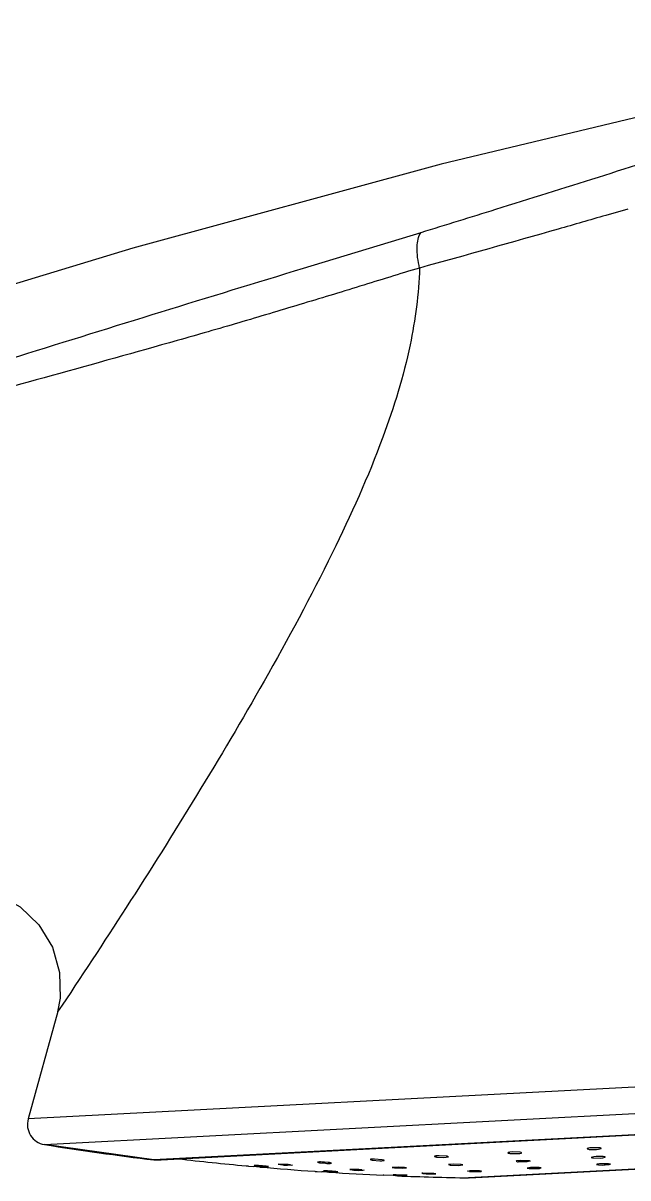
# Model space of a CAD drawing. Header units: millimetres. Extents: x 120 to 1856, y -818 to 764.
# Drawn here: x 1534.4 to 1564.5, y 706.7 to 764.2 of the extents above; entities that cross this region are included whole.
import ezdxf

# ---------------------------------------------------------------- set-up
doc = ezdxf.new("R2010")
doc.units = ezdxf.units.MM
doc.header["$LTSCALE"] = 0.1

msp = doc.modelspace()

# ---------------------------------------------------------------- linework, layer by layer
at = {"color": 7, "linetype": 'Continuous'}
for p, q in [((1564.4784, 754.9266), (1563.3823, 754.6096)), ((1548.3266, 751.9788), (1554.1793, 753.7603)), ((1536.0902, 714.9529), (1534.625, 709.5971)), ((1598.9065, 712.9659), (1534.625, 709.5971)), ((1535.4257, 708.3252), (1598.243, 711.6173)), ((1592.9047, 710.2826), (1540.8744, 707.5558)), ((1540.9266, 707.554), (1592.8529, 710.2754)), ((1540.8744, 707.5558), (1535.4257, 708.3252)), ((1562.5847, 708.157), (1562.4581, 708.1239)), ((1562.6967, 708.168), (1562.5847, 708.157)), ((1563.0514, 708.1643), (1562.6967, 708.168)), ((1563.0942, 708.158), (1563.0514, 708.1643)), ((1563.1462, 708.1419), (1563.0942, 708.158)), ((1563.1534, 708.1324), (1563.1462, 708.1419)), ((1540.9266, 707.554), (1540.8744, 707.5558)), ((1551.6483, 707.5746), (1551.7525, 707.5448)), ((1552.2468, 707.5707), (1551.8647, 707.5967)), ((1552.351, 707.5409), (1552.2468, 707.5707)), ((1554.8461, 707.7346), (1554.9065, 707.7101)), ((1554.9065, 707.7101), (1554.9342, 707.7051)), ((1554.9497, 707.7028), (1555.309, 707.6831)), ((1555.4447, 707.7478), (1555.0854, 707.7675)), ((1555.309, 707.6831), (1555.5445, 707.71)), ((1555.4877, 707.7406), (1555.4447, 707.7478)), ((1555.5481, 707.716), (1555.4877, 707.7406)), ((1577.4091, 707.7558), (1556.5492, 706.6626)), ((1556.584, 706.6632), (1577.3744, 707.7528)), ((1558.5208, 707.9349), (1558.4946, 707.9172)), ((1558.4946, 707.9172), (1558.5222, 707.8996)), ((1558.5964, 707.9496), (1558.5208, 707.9349)), ((1558.5222, 707.8996), (1558.5676, 707.8893)), ((1558.7099, 707.9593), (1558.5964, 707.9496)), ((1558.5974, 707.8847), (1558.9803, 707.8737)), ((1559.0931, 707.9483), (1558.7099, 707.9593)), ((1558.9803, 707.8737), (1559.0938, 707.8834)), ((1559.0938, 707.8834), (1559.1694, 707.8981)), ((1559.1681, 707.9334), (1559.1228, 707.9437)), ((1559.1957, 707.9158), (1559.1681, 707.9334)), ((1559.1694, 707.8981), (1559.1957, 707.9158)), ((1562.4534, 708.1155), (1562.4606, 708.106)), ((1562.4606, 708.106), (1562.5128, 708.0899)), ((1562.5128, 708.0899), (1562.5556, 708.0836)), ((1562.5556, 708.0836), (1562.9101, 708.08)), ((1562.6534, 707.6807), (1562.6627, 707.6718)), ((1562.7803, 707.7153), (1562.6569, 707.6867)), ((1562.6627, 707.6718), (1562.7147, 707.6594)), ((1562.7147, 707.6594), (1562.756, 707.6547)), ((1562.756, 707.6547), (1563.1145, 707.654)), ((1562.8925, 707.7254), (1562.7803, 707.7153)), ((1563.251, 707.7246), (1562.8925, 707.7254)), ((1562.9101, 708.08), (1563.0221, 708.091)), ((1563.0221, 708.091), (1563.1487, 708.1241)), ((1563.1145, 707.654), (1563.2267, 707.664)), ((1563.2267, 707.664), (1563.35, 707.6927)), ((1563.2923, 707.7199), (1563.251, 707.7246)), ((1563.3442, 707.7075), (1563.2923, 707.7199)), ((1563.3534, 707.6986), (1563.3442, 707.7075)), ((1545.4673, 707.2653), (1545.4987, 707.2625)), ((1545.4939, 707.2629), (1545.548, 707.2581)), ((1545.4987, 707.2625), (1545.5494, 707.2579)), ((1545.5494, 707.2579), (1545.5811, 707.2551)), ((1545.5811, 707.2551), (1545.8195, 707.2338)), ((1545.9936, 707.2183), (1545.8195, 707.2338)), ((1546.0889, 707.2758), (1545.8727, 707.2856)), ((1545.8727, 707.2856), (1545.9786, 707.2695)), ((1545.9786, 707.2695), (1546.1566, 707.2515)), ((1546.066, 707.2119), (1545.9936, 707.2183)), ((1546.1434, 707.205), (1546.066, 707.2119)), ((1546.1716, 707.2024), (1546.148, 707.2046)), ((1546.4711, 707.2407), (1546.293, 707.2587)), ((1546.4055, 707.2312), (1546.5769, 707.2247)), ((1546.5769, 707.2247), (1546.4711, 707.2407)), ((1547.4411, 707.3357), (1547.0738, 707.3457)), ((1547.0738, 707.3457), (1547.1794, 707.3238)), ((1547.1794, 707.3238), (1547.2919, 707.311)), ((1547.7202, 707.2845), (1547.5314, 707.2916)), ((1547.6721, 707.3122), (1547.5595, 707.325)), ((1547.6721, 707.3122), (1547.7776, 707.2904)), ((1547.7776, 707.2904), (1547.7202, 707.2845)), ((1548.8865, 706.9915), (1548.913, 706.9898)), ((1548.9107, 706.9899), (1548.9686, 706.9861)), ((1548.9686, 706.9861), (1549.0002, 706.984)), ((1549.0002, 706.984), (1549.2382, 706.9682)), ((1549.024, 707.4432), (1549.1291, 707.4168)), ((1549.1815, 707.41), (1549.4295, 707.3895)), ((1549.5292, 707.0095), (1549.3303, 707.0137)), ((1549.3303, 707.0137), (1549.4354, 707.0005)), ((1549.5535, 707.4323), (1549.3655, 707.4484)), ((1549.4354, 707.0005), (1549.6042, 706.9874)), ((1549.5508, 707.3848), (1549.6488, 707.3849)), ((1549.7274, 707.3972), (1549.6224, 707.4236)), ((1549.6488, 707.3849), (1549.7274, 707.3972)), ((1549.9288, 706.9824), (1549.7598, 706.9956)), ((1550.0336, 706.9693), (1549.9288, 706.9824)), ((1551.0073, 707.0772), (1550.6401, 707.0793)), ((1550.6401, 707.0793), (1550.745, 707.0608)), ((1550.745, 707.0608), (1550.8399, 707.0522)), ((1551.2795, 707.034), (1551.0823, 707.0378)), ((1551.2384, 707.0594), (1551.1433, 707.068)), ((1551.2384, 707.0594), (1551.3431, 707.0409)), ((1551.3431, 707.0409), (1551.2795, 707.034)), ((1551.7525, 707.5448), (1552.1347, 707.5188)), ((1553.069, 707.1977), (1552.7498, 707.1849)), ((1552.7498, 707.1849), (1552.8541, 707.1623)), ((1552.8541, 707.1623), (1552.8836, 707.1593)), ((1552.8831, 707.1592), (1553.2595, 707.1411)), ((1553.3189, 707.1821), (1553.069, 707.1977)), ((1553.2595, 707.1411), (1553.4522, 707.1564)), ((1553.348, 707.179), (1553.3184, 707.182)), ((1553.4522, 707.1564), (1553.348, 707.179)), ((1555.782, 707.3508), (1555.5534, 707.3252)), ((1555.5534, 707.3252), (1555.631, 707.3033)), ((1555.631, 707.3033), (1555.6578, 707.3001)), ((1555.6572, 707.3), (1556.0267, 707.2844)), ((1556.1516, 707.3352), (1555.782, 707.3508)), ((1556.0267, 707.2844), (1556.2541, 707.3073)), ((1556.1776, 707.3319), (1556.151, 707.3351)), ((1556.2552, 707.31), (1556.1776, 707.3319)), ((1556.4934, 707.0063), (1556.5952, 707.0214)), ((1556.5314, 706.995), (1556.4934, 707.0063)), ((1556.597, 706.9879), (1556.5314, 706.995)), ((1557.0913, 707.0138), (1556.5952, 707.0214)), ((1556.597, 706.9879), (1556.7114, 706.981)), ((1556.9798, 706.9769), (1557.093, 706.9803)), ((1557.1949, 706.9955), (1557.0913, 707.0138)), ((1557.093, 706.9803), (1557.1686, 706.9868)), ((1557.1686, 706.9868), (1557.1949, 706.9955)), ((1558.927, 707.5047), (1558.9108, 707.4933)), ((1558.9108, 707.4933), (1558.9464, 707.477)), ((1559.1181, 707.5277), (1558.9319, 707.5063)), ((1558.9464, 707.477), (1558.9879, 707.47)), ((1559.3541, 707.4574), (1559.0139, 707.4669)), ((1559.5088, 707.5201), (1559.1181, 707.5277)), ((1559.464, 707.463), (1559.3541, 707.4574)), ((1559.6311, 707.1806), (1559.4572, 707.1546)), ((1559.4572, 707.1546), (1559.5605, 707.1346)), ((1559.6117, 707.4938), (1559.464, 707.463)), ((1559.5762, 707.51), (1559.5347, 707.517)), ((1559.5605, 707.1346), (1559.6538, 707.1295)), ((1559.5762, 707.51), (1559.6117, 707.4938)), ((1560.0549, 707.1778), (1559.6311, 707.1806)), ((1559.9841, 707.1318), (1560.0805, 707.1391)), ((1560.158, 707.1577), (1560.0549, 707.1778)), ((1560.0805, 707.1391), (1560.158, 707.1577)), ((1562.9088, 707.3274), (1563.0117, 707.3074)), ((1563.0117, 707.3074), (1563.2297, 707.304)), ((1563.506, 707.3667), (1563.1665, 707.3659)), ((1563.351, 707.3083), (1563.5459, 707.3263)), ((1563.6087, 707.3467), (1563.506, 707.3667)), ((1563.5459, 707.3263), (1563.6087, 707.3467)), ((1549.327, 706.9623), (1549.2382, 706.9682)), ((1549.4851, 706.9519), (1549.327, 706.9623)), ((1549.5662, 706.9465), (1549.4851, 706.9519)), ((1549.5899, 706.9449), (1549.5662, 706.9465)), ((1549.8559, 706.9725), (1550.0336, 706.9693)), ((1552.3282, 706.7953), (1552.3016, 706.7964)), ((1552.7859, 706.7754), (1552.3282, 706.7953)), ((1552.9001, 706.7705), (1552.7859, 706.7754)), ((1552.801, 706.8226), (1552.7892, 706.8208)), ((1552.7892, 706.8208), (1552.8227, 706.8158)), ((1552.8521, 706.8233), (1552.801, 706.8226)), ((1552.8227, 706.8158), (1552.8935, 706.8105)), ((1552.9378, 706.822), (1552.8521, 706.8233)), ((1552.8935, 706.8105), (1553.2329, 706.7947)), ((1552.9566, 706.768), (1552.9001, 706.7705)), ((1553.3875, 706.803), (1552.9378, 706.822)), ((1552.9921, 706.7665), (1552.9566, 706.768)), ((1553.0041, 706.766), (1552.9921, 706.7665)), ((1553.343, 706.7916), (1553.4287, 706.7902)), ((1553.4583, 706.7977), (1553.3875, 706.803)), ((1553.4287, 706.7902), (1553.4798, 706.7909)), ((1553.4916, 706.7927), (1553.4583, 706.7977)), ((1553.4798, 706.7909), (1553.4916, 706.7927)), ((1554.2656, 706.8994), (1554.219, 706.8924)), ((1554.219, 706.8924), (1554.2623, 706.8831)), ((1554.2623, 706.8831), (1554.3232, 706.8773)), ((1554.8171, 706.886), (1554.2656, 706.8994)), ((1554.3232, 706.8773), (1554.4291, 706.8707)), ((1554.68, 706.8624), (1554.792, 706.8619)), ((1554.9211, 706.8709), (1554.8171, 706.886)), ((1554.8213, 706.8623), (1554.8745, 706.864)), ((1554.8745, 706.864), (1554.9211, 706.8709)), ((1556.584, 706.6632), (1556.5492, 706.6626))]:
    msp.add_line(p, q, dxfattribs=at)
for points in [[(1586.6115, 764.1871), (1570.9271, 760.9323), (1555.1808, 757.1546), (1539.8361, 752.9704)], [(1539.8361, 752.9704), (1513.968, 745.1256), (1423.692, 717.5255)], [(1529.6089, 720.8828), (1530.5104, 721.1022), (1531.8131, 721.1219), (1533.0787, 720.8036), (1534.2252, 720.1639), (1535.1481, 719.2701), (1535.822, 718.1493), (1536.181, 716.9004), (1536.2078, 715.6173), (1536.0866, 714.9386)]]:
    msp.add_lwpolyline(points, dxfattribs=at)
for centre, radius, start, end in [((1073.133, 2314.2676), 1632.9696, 287.1325888, 287.2692084), ((1535.5837, 709.3127), 1, 163.476201, 260.912861), ((1559.1478, 856.6401), 150.2, 260.912861, 263.012049), ((1559.1478, 856.6401), 150, 263.470867, 264.76718), ((1555.092, 708.6918), 0.9992, 260.911738, 261.810577), ((1558.7015, 708.6708), 0.7929, 260.27565, 262.454172), ((1558.989, 707.1641), 0.791, 80.263503, 82.438294), ((1545.1702, 695.085), 12.2254, 84.730428, 85.690527), ((1547.3247, 719.9551), 12.7571, 264.746495, 265.327538), ((1559.1478, 856.6401), 150, 265.037253, 266.077402), ((1547.1368, 717.6042), 10.3988, 265.303874, 265.96722), ((1547.8983, 713.3514), 6.0708, 264.266886, 265.404338), ((1547.9203, 713.5773), 6.2977, 265.369445, 266.459503), ((1546.9528, 701.2826), 6.0729, 84.266447, 85.387685), ((1549.4292, 709.5325), 2.1368, 261.928292, 263.344228), ((1549.6321, 711.0906), 3.7067, 266.86763, 268.744445), ((1548.8915, 694.5181), 12.5076, 86.01918, 87.077589), ((1549.2428, 704.6495), 2.8, 83.292311, 83.629651), ((1549.3222, 705.3079), 2.1369, 81.923048, 83.343887), ((1550.5114, 720.0881), 13.132, 266.03882, 266.718509), ((1550.377, 717.6955), 10.7357, 266.703591, 267.217955), ((1551.3175, 713.1236), 6.0902, 265.502185, 266.634781), ((1551.3571, 713.7243), 6.6922, 266.598586, 267.646475), ((1550.6599, 700.918), 6.169, 85.505526, 86.771797), ((1556.9184, 711.7307), 4.7542, 267.504153, 270.740041), ((1558.9668, 707.3872), 0.1241, 106.315708, 108.703741), ((1559.1183, 708.4561), 0.9946, 262.466949, 263.974318), ((1559.4045, 706.5336), 0.992, 82.457367, 83.962003), ((1559.7843, 710.7843), 3.6571, 267.955143, 269.672811), ((1559.7907, 711.2851), 4.158, 269.624184, 271.196572), ((1559.8096, 710.5256), 3.3982, 271.145395, 272.943097), ((1563.1591, 710.9889), 3.6856, 271.09655, 272.983414), ((1559.1478, 856.6401), 150, 266.346664, 267.384033), ((1559.1478, 856.6401), 150, 267.652636, 269.007363), ((1553.5735, 716.8195), 10.0306, 268.054017, 268.682975), ((1554.7843, 713.841), 6.9794, 267.082613, 269.143725), ((1554.7684, 709.7987), 2.9369, 270.460256, 271.032848)]:
    msp.add_arc(centre, radius, start, end, dxfattribs=at)
for points, knots in [([(1557.8992, 754.9115), (1561.3086, 755.9729), (1566.3495, 757.5746), (1572.8731, 759.6736), (1577.2573, 761.1009), (1580.9719, 762.3173), (1583.8034, 763.2591), (1585.5875, 763.8401), (1586.4, 764.1229), (1586.6115, 764.1871)], [0, 0, 0, 0, 0.3550221, 0.5258682, 0.6813509, 0.8134375, 0.9144931, 0.9780257, 1, 1, 1, 1]), ([(1563.3823, 754.6095), (1562.5901, 754.3808), (1559.5025, 753.4924), (1556.4108, 752.6184), (1554.1077, 751.9865)], [0, 0, 0, 0, 0.2566633, 1, 1, 1, 1]), ([(1554.1078, 751.9873), (1554.0231, 752.3312), (1553.9403, 752.9209), (1554.0322, 753.5608), (1554.1794, 753.7598)], [0, 0, 0, 0, 0.5885485, 1, 1, 1, 1]), ([(1529.3389, 746.094), (1530.9433, 746.5963), (1537.2667, 748.5759), (1543.5954, 750.5386), (1548.3261, 751.9778)], [0, 0, 0, 0, 0.2537227, 1, 1, 1, 1]), ([(1554.1077, 751.9873), (1553.1131, 751.6981), (1551.1329, 751.064), (1548.1307, 750.1675), (1545.1045, 749.2473), (1540.9928, 748.071), (1535.7831, 746.6215), (1531.5975, 745.4661), (1529.4917, 744.882)], [0, 0, 0, 0, 0.1212671, 0.2434158, 0.3668532, 0.4916009, 0.7441391, 1, 1, 1, 1]), ([(1554.1076, 751.9865), (1554.0663, 750.6997), (1553.6849, 747.8211), (1552.2034, 743.0461), (1549.6954, 737.4677), (1545.459, 729.6258), (1540.7845, 722.0686), (1537.2419, 716.6548), (1536.0866, 714.9386)], [0, 0, 0, 0, 0.0928673, 0.2081452, 0.3594216, 0.5333273, 0.85077, 1, 1, 1, 1]), ([(1563.1487, 708.1241), (1563.1501, 708.1253), (1563.1525, 708.1278), (1563.1535, 708.1311), (1563.1534, 708.1326)], [0, 0, 0, 0, 0.5623748, 1, 1, 1, 1]), ([(1551.8647, 707.5967), (1551.8351, 707.5969), (1551.7836, 707.5966), (1551.7124, 707.5926), (1551.676, 707.5876), (1551.648, 707.5804), (1551.6483, 707.5746)], [0, 0, 0, 0, 0.4031427, 0.7187528, 0.9206577, 1, 1, 1, 1]), ([(1555.0854, 707.7675), (1555.0529, 707.7671), (1554.9958, 707.7656), (1554.9177, 707.7586), (1554.876, 707.7519), (1554.8458, 707.7414), (1554.8461, 707.7346)], [0, 0, 0, 0, 0.3975901, 0.7127745, 0.9166039, 1, 1, 1, 1]), ([(1555.5445, 707.71), (1555.5456, 707.7108), (1555.5474, 707.7125), (1555.5481, 707.715), (1555.5481, 707.716)], [0, 0, 0, 0, 0.5626758, 1, 1, 1, 1]), ([(1562.4581, 708.1239), (1562.4567, 708.1226), (1562.4543, 708.1202), (1562.4533, 708.1168), (1562.4534, 708.1154)], [0, 0, 0, 0, 0.5626152, 1, 1, 1, 1]), ([(1562.6569, 707.6867), (1562.6559, 707.6858), (1562.6541, 707.6841), (1562.6534, 707.6817), (1562.6534, 707.6806)], [0, 0, 0, 0, 0.5655453, 1, 1, 1, 1]), ([(1563.35, 707.6927), (1563.351, 707.6936), (1563.3527, 707.6953), (1563.3534, 707.6977), (1563.3534, 707.6987)], [0, 0, 0, 0, 0.5650895, 1, 1, 1, 1]), ([(1549.3655, 707.4484), (1549.3217, 707.4512), (1549.2404, 707.4551), (1549.137, 707.4572), (1549.065, 707.4542), (1549.0354, 707.4502), (1549.0239, 707.4459), (1549.024, 707.4432)], [0, 0, 0, 0, 0.3824314, 0.7052141, 0.920061, 0.9768991, 1, 1, 1, 1]), ([(1552.1347, 707.5188), (1552.1642, 707.5186), (1552.2158, 707.5189), (1552.2869, 707.5229), (1552.3233, 707.5279), (1552.3513, 707.5351), (1552.351, 707.5409)], [0, 0, 0, 0, 0.4031513, 0.7187634, 0.920667, 1, 1, 1, 1]), ([(1556.2541, 707.3073), (1556.2544, 707.3077), (1556.255, 707.3085), (1556.2552, 707.3095), (1556.2552, 707.31)], [0, 0, 0, 0, 0.5364041, 1, 1, 1, 1]), ([(1563.1665, 707.3659), (1563.1319, 707.3641), (1563.071, 707.3598), (1562.986, 707.3515), (1562.9432, 707.3418), (1562.9084, 707.3344), (1562.9088, 707.3274)], [0, 0, 0, 0, 0.396041, 0.7135856, 0.9200321, 1, 1, 1, 1])]:
    msp.add_open_spline(points, degree=3, knots=knots, dxfattribs=at)
msp.add_open_spline([(1546.148, 707.2046), (1546.1464, 707.2047), (1546.1449, 707.2048), (1546.1434, 707.205)], degree=3, dxfattribs=at)

doc.saveas('drawing.dxf')
